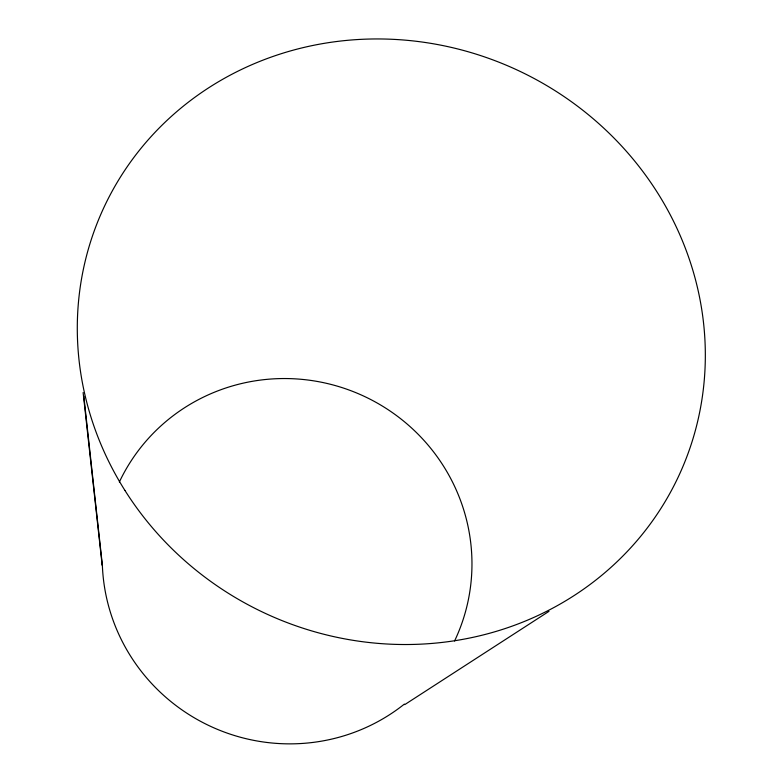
<?xml version="1.0" encoding="UTF-8"?>
<svg xmlns="http://www.w3.org/2000/svg" width="783" height="783" viewBox="0 0 783 783"><rect width="100%" height="100%" fill="white"/><g stroke="black" fill="none" stroke-linecap="round" stroke-linejoin="round"><path stroke-width="1.17" d="M404.713 704.641L548.971 611.347M83.83 396.188L102.338 564.856M83.125 392.557L102.211 565.483M404.39 704.083A185.502 182.018 25.4 0 1 210.793 726.448A185.502 182.018 25.4 0 1 102.338 564.445M119.359 482.005A185.502 182.018 25.4 0 1 365.103 396.746A185.502 182.018 25.4 0 1 454.561 641.003M124.928 490.432A317.213 299.439 25.4 0 0 668.496 495.825A317.213 299.439 25.4 0 0 380.518 38.964A317.213 299.439 25.4 0 0 124.928 490.432"/></g></svg>
